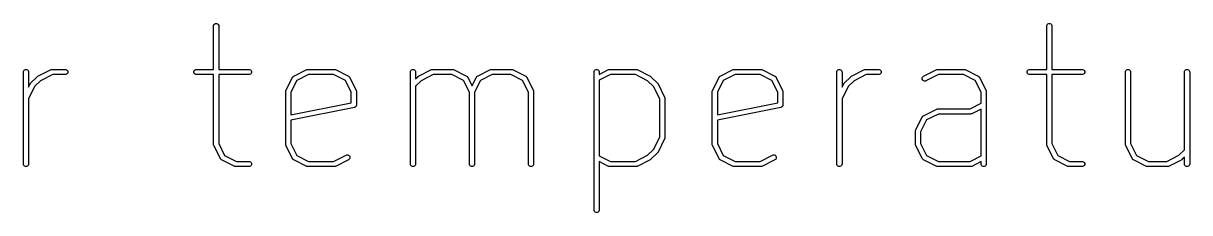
# Model space of a CAD drawing. Header units: inches. Extents: x 0.4 to 11.3, y -7.9 to -0.4.
# Drawn here: x 8.565 to 9.898, y -4.091 to -3.875 of the extents above; entities that cross this region are included whole.
import ezdxf

# ---------------------------------------------------------------- set-up
doc = ezdxf.new("R2010")
doc.units = ezdxf.units.IN
doc.header["$MEASUREMENT"] = 0
doc.layers.add('User.Drawings', color=9, linetype='CONTINUOUS', true_color=0xc2c2c2)

msp = doc.modelspace()

# ---------------------------------------------------------------- linework, layer by layer
at = {"layer": 'User.Drawings', "linetype": 'CONTINUOUS'}
for p, q in [((8.7823, -3.8781), (8.7824, -3.8775)), ((8.7823, -3.9276), (8.7823, -3.8781)), ((8.7824, -3.8775), (8.7828, -3.8764)), ((8.7828, -3.8764), (8.7836, -3.8756)), ((8.7836, -3.8756), (8.7847, -3.8752)), ((8.7847, -3.8752), (8.7859, -3.8752)), ((8.7859, -3.8752), (8.7869, -3.8756)), ((8.7869, -3.8756), (8.7877, -3.8764)), ((8.7877, -3.8764), (8.7882, -3.8775)), ((8.7882, -3.8775), (8.7882, -3.8781)), ((8.7882, -3.8781), (8.7882, -3.9276)), ((9.7347, -3.8781), (9.7348, -3.8775)), ((9.7347, -3.9276), (9.7347, -3.8781)), ((9.7348, -3.8775), (9.7352, -3.8764)), ((9.7352, -3.8764), (9.736, -3.8756)), ((9.736, -3.8756), (9.7371, -3.8752)), ((9.7371, -3.8752), (9.7382, -3.8752)), ((9.7382, -3.8752), (9.7393, -3.8756)), ((9.7393, -3.8756), (9.7401, -3.8764)), ((9.7401, -3.8764), (9.7406, -3.8775)), ((9.7406, -3.8775), (9.7406, -3.8781)), ((9.7406, -3.8781), (9.7406, -3.9276)), ((8.5649, -3.93), (8.5654, -3.9289)), ((8.5649, -3.9306), (8.5649, -3.93)), ((8.5649, -4.0355), (8.5649, -3.9306)), ((8.5654, -3.9289), (8.5662, -3.9281)), ((8.5662, -3.9281), (8.5672, -3.9277)), ((8.5672, -3.9277), (8.5684, -3.9277)), ((8.5684, -3.9277), (8.5695, -3.9281)), ((8.5695, -3.9281), (8.5703, -3.9289)), ((8.5703, -3.9289), (8.5707, -3.93)), ((8.5707, -3.93), (8.5708, -3.9306)), ((8.5708, -3.9306), (8.5708, -3.948)), ((8.5815, -3.9354), (8.5965, -3.9279)), ((8.5965, -3.9279), (8.597, -3.9277)), ((8.597, -3.9277), (8.5971, -3.9277)), ((8.5971, -3.9277), (8.5972, -3.9277)), ((8.5972, -3.9277), (8.5978, -3.9276)), ((8.5978, -3.9276), (8.6128, -3.9276)), ((8.6128, -3.9276), (8.6134, -3.9277)), ((8.6134, -3.9277), (8.6144, -3.9281)), ((8.6144, -3.933), (8.6134, -3.9334)), ((8.6144, -3.9281), (8.6153, -3.9289)), ((8.6153, -3.9322), (8.6144, -3.933)), ((8.6153, -3.9289), (8.6157, -3.93)), ((8.6157, -3.9311), (8.6153, -3.9322)), ((8.6157, -3.93), (8.6157, -3.9311)), ((8.7599, -3.93), (8.7603, -3.9289)), ((8.7599, -3.9311), (8.7599, -3.93)), ((8.7603, -3.9322), (8.7599, -3.9311)), ((8.7603, -3.9289), (8.7611, -3.9281)), ((8.7611, -3.933), (8.7603, -3.9322)), ((8.7611, -3.9281), (8.7622, -3.9277)), ((8.7622, -3.9334), (8.7611, -3.933)), ((8.7622, -3.9277), (8.7628, -3.9276)), ((8.7628, -3.9276), (8.7823, -3.9276)), ((8.7882, -3.9276), (8.8228, -3.9276)), ((8.8228, -3.9276), (8.8234, -3.9277)), ((8.8234, -3.9277), (8.8244, -3.9281)), ((8.8244, -3.933), (8.8234, -3.9334)), ((8.8244, -3.9281), (8.8252, -3.9289)), ((8.8252, -3.9322), (8.8244, -3.933)), ((8.8252, -3.9289), (8.8257, -3.93)), ((8.8257, -3.9311), (8.8252, -3.9322)), ((8.8257, -3.93), (8.8257, -3.9311)), ((8.874, -3.9354), (8.889, -3.9279)), ((8.889, -3.9279), (8.8895, -3.9277)), ((8.8895, -3.9277), (8.8896, -3.9277)), ((8.8896, -3.9277), (8.8897, -3.9277)), ((8.8897, -3.9277), (8.8903, -3.9276)), ((8.8903, -3.9276), (8.9203, -3.9276)), ((8.9203, -3.9276), (8.9208, -3.9277)), ((8.9208, -3.9277), (8.9209, -3.9277)), ((8.9209, -3.9277), (8.9211, -3.9277)), ((8.9211, -3.9277), (8.9216, -3.9279)), ((8.9216, -3.9279), (8.9366, -3.9354)), ((9.0073, -3.9306), (9.0074, -3.93)), ((9.0073, -4.0355), (9.0073, -3.9306)), ((9.0074, -3.93), (9.0078, -3.9289)), ((9.0078, -3.9289), (9.0086, -3.9281)), ((9.0086, -3.9281), (9.0097, -3.9277)), ((9.0097, -3.9277), (9.0108, -3.9277)), ((9.0108, -3.9277), (9.0119, -3.9281)), ((9.0119, -3.9281), (9.0127, -3.9289)), ((9.0127, -3.9289), (9.0132, -3.93)), ((9.0132, -3.93), (9.0132, -3.9306)), ((9.0132, -3.9306), (9.0132, -3.9384)), ((9.0164, -3.9354), (9.0314, -3.9279)), ((9.0314, -3.9279), (9.032, -3.9277)), ((9.032, -3.9277), (9.0321, -3.9277)), ((9.0321, -3.9277), (9.0322, -3.9277)), ((9.0322, -3.9277), (9.0328, -3.9276)), ((9.0328, -3.9276), (9.0553, -3.9276)), ((9.0553, -3.9276), (9.0558, -3.9277)), ((9.0558, -3.9277), (9.0559, -3.9277)), ((9.0559, -3.9277), (9.056, -3.9277)), ((9.056, -3.9277), (9.0566, -3.9279)), ((9.0566, -3.9279), (9.0716, -3.9354)), ((9.0839, -3.9354), (9.0989, -3.9279)), ((9.0989, -3.9279), (9.0995, -3.9277)), ((9.0995, -3.9277), (9.0996, -3.9277)), ((9.0996, -3.9277), (9.0997, -3.9277)), ((9.0997, -3.9277), (9.1002, -3.9276)), ((9.1002, -3.9276), (9.1227, -3.9276)), ((9.1227, -3.9276), (9.1233, -3.9277)), ((9.1233, -3.9277), (9.1234, -3.9277)), ((9.1234, -3.9277), (9.1235, -3.9277)), ((9.1235, -3.9277), (9.1241, -3.9279)), ((9.1241, -3.9279), (9.1391, -3.9354)), ((9.2173, -3.93), (9.2178, -3.9289)), ((9.2173, -3.9306), (9.2173, -3.93)), ((9.2173, -4.088), (9.2173, -3.9306)), ((9.2178, -3.9289), (9.2186, -3.9281)), ((9.2186, -3.9281), (9.2197, -3.9277)), ((9.2197, -3.9277), (9.2208, -3.9277)), ((9.2208, -3.9277), (9.2219, -3.9281)), ((9.2219, -3.9281), (9.2227, -3.9289)), ((9.2227, -3.9289), (9.2231, -3.93)), ((9.2231, -3.93), (9.2232, -3.9306)), ((9.2232, -3.9333), (9.2339, -3.9279)), ((9.2232, -3.9306), (9.2232, -3.9333)), ((9.2339, -3.9279), (9.2345, -3.9277)), ((9.2345, -3.9277), (9.2346, -3.9277)), ((9.2346, -3.9277), (9.2347, -3.9277)), ((9.2347, -3.9277), (9.2352, -3.9276)), ((9.2352, -3.9276), (9.2652, -3.9276)), ((9.2652, -3.9276), (9.2658, -3.9277)), ((9.2658, -3.9277), (9.2659, -3.9277)), ((9.2659, -3.9277), (9.266, -3.9277)), ((9.266, -3.9277), (9.2665, -3.9279)), ((9.2665, -3.9279), (9.2815, -3.9354)), ((9.3614, -3.9354), (9.3764, -3.9279)), ((9.3764, -3.9279), (9.3769, -3.9277)), ((9.3769, -3.9277), (9.377, -3.9277)), ((9.377, -3.9277), (9.3771, -3.9277)), ((9.3771, -3.9277), (9.3777, -3.9276)), ((9.3777, -3.9276), (9.4077, -3.9276)), ((9.4077, -3.9276), (9.4083, -3.9277)), ((9.4083, -3.9277), (9.4084, -3.9277)), ((9.4084, -3.9277), (9.4085, -3.9277)), ((9.4085, -3.9277), (9.409, -3.9279)), ((9.409, -3.9279), (9.424, -3.9354)), ((9.4947, -3.9306), (9.4948, -3.93)), ((9.4947, -4.0355), (9.4947, -3.9306)), ((9.4948, -3.93), (9.4952, -3.9289)), ((9.4952, -3.9289), (9.4961, -3.9281)), ((9.4961, -3.9281), (9.4971, -3.9277)), ((9.4971, -3.9277), (9.4983, -3.9277)), ((9.4983, -3.9277), (9.4993, -3.9281)), ((9.4993, -3.9281), (9.5002, -3.9289)), ((9.5002, -3.9289), (9.5006, -3.93)), ((9.5006, -3.93), (9.5007, -3.9306)), ((9.5007, -3.9306), (9.5007, -3.948)), ((9.5114, -3.9354), (9.5264, -3.9279)), ((9.5264, -3.9279), (9.5269, -3.9277)), ((9.5269, -3.9277), (9.527, -3.9277)), ((9.527, -3.9277), (9.5271, -3.9277)), ((9.5271, -3.9277), (9.5277, -3.9276)), ((9.5277, -3.9276), (9.5427, -3.9276)), ((9.5427, -3.9276), (9.5433, -3.9277)), ((9.5433, -3.9277), (9.5443, -3.9281)), ((9.5443, -3.933), (9.5433, -3.9334)), ((9.5443, -3.9281), (9.5451, -3.9289)), ((9.5451, -3.9322), (9.5443, -3.933)), ((9.5451, -3.9289), (9.5456, -3.93)), ((9.5456, -3.9311), (9.5451, -3.9322)), ((9.5456, -3.93), (9.5456, -3.9311)), ((9.5939, -3.9354), (9.6089, -3.9279)), ((9.6089, -3.9279), (9.6094, -3.9277)), ((9.6094, -3.9277), (9.6095, -3.9277)), ((9.6095, -3.9277), (9.6096, -3.9277)), ((9.6096, -3.9277), (9.6102, -3.9276)), ((9.6102, -3.9276), (9.6402, -3.9276)), ((9.6402, -3.9276), (9.6408, -3.9277)), ((9.6408, -3.9277), (9.6409, -3.9277)), ((9.6409, -3.9277), (9.641, -3.9277)), ((9.641, -3.9277), (9.6415, -3.9279)), ((9.6415, -3.9279), (9.6565, -3.9354)), ((9.7123, -3.93), (9.7127, -3.9289)), ((9.7123, -3.9311), (9.7123, -3.93)), ((9.7127, -3.9322), (9.7123, -3.9311)), ((9.7127, -3.9289), (9.7135, -3.9281)), ((9.7135, -3.933), (9.7127, -3.9322)), ((9.7135, -3.9281), (9.7146, -3.9277)), ((9.7146, -3.9334), (9.7135, -3.933)), ((9.7146, -3.9277), (9.7152, -3.9276)), ((9.7152, -3.9276), (9.7347, -3.9276)), ((9.7406, -3.9276), (9.7752, -3.9276)), ((9.7752, -3.9276), (9.7757, -3.9277)), ((9.7757, -3.9277), (9.7768, -3.9281)), ((9.7768, -3.933), (9.7757, -3.9334)), ((9.7768, -3.9281), (9.7776, -3.9289)), ((9.7776, -3.9322), (9.7768, -3.933)), ((9.7776, -3.9289), (9.7781, -3.93)), ((9.7781, -3.9311), (9.7776, -3.9322)), ((9.7781, -3.93), (9.7781, -3.9311)), ((9.8247, -3.9306), (9.8248, -3.93)), ((9.8247, -4.013), (9.8247, -3.9306)), ((9.8248, -3.93), (9.8252, -3.9289)), ((9.8252, -3.9289), (9.826, -3.9281)), ((9.826, -3.9281), (9.8271, -3.9277)), ((9.8271, -3.9277), (9.8282, -3.9277)), ((9.8282, -3.9277), (9.8293, -3.9281)), ((9.8293, -3.9281), (9.8301, -3.9289)), ((9.8301, -3.9289), (9.8306, -3.93)), ((9.8306, -3.93), (9.8306, -3.9306)), ((9.8306, -3.9306), (9.8306, -4.0123)), ((9.8922, -3.9306), (9.8923, -3.93)), ((9.8922, -4.0193), (9.8922, -3.9306)), ((9.8923, -3.93), (9.8927, -3.9289)), ((9.8927, -3.9289), (9.8935, -3.9281)), ((9.8935, -3.9281), (9.8946, -3.9277)), ((9.8946, -3.9277), (9.8957, -3.9277)), ((9.8957, -3.9277), (9.8968, -3.9281)), ((9.8968, -3.9281), (9.8976, -3.9289)), ((9.8976, -3.9289), (9.898, -3.93)), ((9.898, -3.93), (9.8981, -3.9306)), ((9.8981, -3.9306), (9.8981, -4.0355)), ((8.5708, -3.948), (8.5727, -3.9442)), ((8.5727, -3.9442), (8.5728, -3.944)), ((8.5728, -3.944), (8.5729, -3.9439)), ((8.5729, -3.9438), (8.573, -3.9437)), ((8.5729, -3.9439), (8.5729, -3.9438)), ((8.573, -3.9437), (8.5732, -3.9435)), ((8.573, -3.9437), (8.573, -3.9437)), ((8.5732, -3.9435), (8.5807, -3.936)), ((8.5846, -3.9405), (8.5777, -3.9473)), ((8.5807, -3.936), (8.581, -3.9358)), ((8.581, -3.9358), (8.581, -3.9357)), ((8.581, -3.9357), (8.5811, -3.9357)), ((8.5811, -3.9357), (8.5812, -3.9356)), ((8.5812, -3.9356), (8.5815, -3.9354)), ((8.5812, -3.9356), (8.5812, -3.9356)), ((8.5985, -3.9335), (8.5846, -3.9405)), ((8.6128, -3.9335), (8.5985, -3.9335)), ((8.6134, -3.9334), (8.6128, -3.9335)), ((8.7628, -3.9335), (8.7622, -3.9334)), ((8.7823, -3.9335), (8.7628, -3.9335)), ((8.7823, -4.013), (8.7823, -3.9335)), ((8.8228, -3.9335), (8.7882, -3.9335)), ((8.7882, -3.9335), (8.7882, -4.0123)), ((8.8234, -3.9334), (8.8228, -3.9335)), ((8.8651, -3.9517), (8.8726, -3.9367)), ((8.8775, -3.9403), (8.8707, -3.9537)), ((8.8726, -3.9367), (8.8727, -3.9366)), ((8.8727, -3.9366), (8.8728, -3.9365)), ((8.8727, -3.9366), (8.8727, -3.9366)), ((8.8728, -3.9365), (8.8729, -3.9362)), ((8.8729, -3.9362), (8.8732, -3.936)), ((8.8732, -3.936), (8.8735, -3.9357)), ((8.8735, -3.9357), (8.8738, -3.9355)), ((8.8738, -3.9355), (8.8738, -3.9355)), ((8.8738, -3.9355), (8.8739, -3.9355)), ((8.8739, -3.9355), (8.874, -3.9354)), ((8.891, -3.9335), (8.8775, -3.9403)), ((8.9196, -3.9335), (8.891, -3.9335)), ((8.9331, -3.9403), (8.9196, -3.9335)), ((8.9398, -3.9537), (8.9331, -3.9403)), ((8.9366, -3.9354), (8.9367, -3.9355)), ((8.9367, -3.9355), (8.9367, -3.9355)), ((8.9367, -3.9355), (8.9368, -3.9355)), ((8.9368, -3.9355), (8.9371, -3.9357)), ((8.9371, -3.9357), (8.9373, -3.936)), ((8.9373, -3.936), (8.9376, -3.9362)), ((8.9376, -3.9362), (8.9378, -3.9365)), ((8.9378, -3.9365), (8.9378, -3.9366)), ((8.9378, -3.9366), (8.9378, -3.9366)), ((8.9378, -3.9366), (8.9379, -3.9367)), ((8.9379, -3.9367), (8.9454, -3.9517)), ((9.0132, -3.9384), (9.0157, -3.936)), ((9.0195, -3.9405), (9.0132, -3.9468)), ((9.0157, -3.936), (9.0159, -3.9358)), ((9.0159, -3.9358), (9.0159, -3.9357)), ((9.0159, -3.9357), (9.016, -3.9357)), ((9.016, -3.9357), (9.0161, -3.9356)), ((9.0161, -3.9356), (9.0162, -3.9356)), ((9.0162, -3.9356), (9.0164, -3.9354)), ((9.0335, -3.9335), (9.0195, -3.9405)), ((9.0546, -3.9335), (9.0335, -3.9335)), ((9.0681, -3.9403), (9.0546, -3.9335)), ((9.0748, -3.9537), (9.0681, -3.9403)), ((9.0716, -3.9354), (9.0717, -3.9355)), ((9.0717, -3.9355), (9.0717, -3.9355)), ((9.0717, -3.9355), (9.0718, -3.9355)), ((9.0718, -3.9355), (9.0721, -3.9357)), ((9.0721, -3.9357), (9.0723, -3.936)), ((9.0723, -3.936), (9.0726, -3.9362)), ((9.0726, -3.9362), (9.0728, -3.9365)), ((9.0728, -3.9365), (9.0728, -3.9366)), ((9.0728, -3.9366), (9.0728, -3.9366)), ((9.0728, -3.9366), (9.0729, -3.9367)), ((9.0729, -3.9367), (9.0778, -3.9464)), ((9.0778, -3.9464), (9.0826, -3.9367)), ((9.0875, -3.9403), (9.0807, -3.9537)), ((9.0826, -3.9367), (9.0827, -3.9366)), ((9.0827, -3.9365), (9.0829, -3.9362)), ((9.0827, -3.9366), (9.0827, -3.9365)), ((9.0827, -3.9366), (9.0827, -3.9366)), ((9.0829, -3.9362), (9.0832, -3.936)), ((9.0832, -3.936), (9.0834, -3.9357)), ((9.0834, -3.9357), (9.0837, -3.9355)), ((9.0837, -3.9355), (9.0838, -3.9355)), ((9.0838, -3.9355), (9.0839, -3.9354)), ((9.0838, -3.9355), (9.0838, -3.9355)), ((9.1009, -3.9335), (9.0875, -3.9403)), ((9.122, -3.9335), (9.1009, -3.9335)), ((9.1355, -3.9403), (9.122, -3.9335)), ((9.1423, -3.9537), (9.1355, -3.9403)), ((9.1391, -3.9354), (9.1392, -3.9355)), ((9.1392, -3.9355), (9.1392, -3.9355)), ((9.1392, -3.9355), (9.1393, -3.9355)), ((9.1393, -3.9355), (9.1396, -3.9357)), ((9.1396, -3.9357), (9.1398, -3.936)), ((9.1398, -3.936), (9.1401, -3.9362)), ((9.1401, -3.9362), (9.1403, -3.9365)), ((9.1403, -3.9365), (9.1403, -3.9366)), ((9.1403, -3.9366), (9.1403, -3.9366)), ((9.1403, -3.9366), (9.1404, -3.9367)), ((9.1404, -3.9367), (9.1479, -3.9517)), ((9.2359, -3.9335), (9.2232, -3.9399)), ((9.2232, -3.9399), (9.2232, -4.0262)), ((9.2645, -3.9335), (9.2359, -3.9335)), ((9.2785, -3.9405), (9.2645, -3.9335)), ((9.2853, -3.9473), (9.2785, -3.9405)), ((9.2815, -3.9354), (9.2818, -3.9356)), ((9.2818, -3.9356), (9.2819, -3.9356)), ((9.2819, -3.9356), (9.2819, -3.9357)), ((9.2819, -3.9357), (9.282, -3.9357)), ((9.282, -3.9357), (9.2821, -3.9358)), ((9.2821, -3.9358), (9.2823, -3.936)), ((9.2823, -3.936), (9.2898, -3.9435)), ((9.2898, -3.9435), (9.29, -3.9437)), ((9.29, -3.9437), (9.2901, -3.9437)), ((9.2901, -3.9437), (9.2901, -3.9438)), ((9.2901, -3.9438), (9.2902, -3.9439)), ((9.2902, -3.9439), (9.2902, -3.944)), ((9.2902, -3.944), (9.2904, -3.9442)), ((9.2904, -3.9442), (9.2979, -3.9592)), ((9.3526, -3.9517), (9.3601, -3.9367)), ((9.3649, -3.9403), (9.3582, -3.9537)), ((9.3601, -3.9367), (9.3601, -3.9366)), ((9.3601, -3.9366), (9.3602, -3.9366)), ((9.3602, -3.9365), (9.3604, -3.9362)), ((9.3602, -3.9366), (9.3602, -3.9365)), ((9.3604, -3.9362), (9.3607, -3.936)), ((9.3607, -3.936), (9.3609, -3.9357)), ((9.3609, -3.9357), (9.3612, -3.9355)), ((9.3612, -3.9355), (9.3613, -3.9355)), ((9.3613, -3.9355), (9.3614, -3.9354)), ((9.3613, -3.9355), (9.3613, -3.9355)), ((9.3784, -3.9335), (9.3649, -3.9403)), ((9.407, -3.9335), (9.3784, -3.9335)), ((9.4205, -3.9403), (9.407, -3.9335)), ((9.4273, -3.9537), (9.4205, -3.9403)), ((9.424, -3.9354), (9.4241, -3.9355)), ((9.4241, -3.9355), (9.4242, -3.9355)), ((9.4242, -3.9355), (9.4242, -3.9355)), ((9.4242, -3.9355), (9.4245, -3.9357)), ((9.4245, -3.9357), (9.4248, -3.936)), ((9.4248, -3.936), (9.425, -3.9362)), ((9.425, -3.9362), (9.4252, -3.9365)), ((9.4252, -3.9365), (9.4253, -3.9366)), ((9.4253, -3.9366), (9.4253, -3.9366)), ((9.4253, -3.9366), (9.4253, -3.9367)), ((9.4253, -3.9367), (9.4328, -3.9517)), ((9.5007, -3.948), (9.5026, -3.9442)), ((9.5026, -3.9442), (9.5027, -3.944)), ((9.5027, -3.9439), (9.5028, -3.9438)), ((9.5027, -3.944), (9.5027, -3.9439)), ((9.5028, -3.9438), (9.5029, -3.9437)), ((9.5029, -3.9437), (9.5031, -3.9435)), ((9.5029, -3.9437), (9.5029, -3.9437)), ((9.5031, -3.9435), (9.5106, -3.936)), ((9.5144, -3.9405), (9.5076, -3.9473)), ((9.5106, -3.936), (9.5108, -3.9358)), ((9.5108, -3.9358), (9.5109, -3.9357)), ((9.5109, -3.9357), (9.511, -3.9357)), ((9.511, -3.9357), (9.5111, -3.9356)), ((9.5111, -3.9356), (9.5114, -3.9354)), ((9.5111, -3.9356), (9.5111, -3.9356)), ((9.5284, -3.9335), (9.5144, -3.9405)), ((9.5427, -3.9335), (9.5284, -3.9335)), ((9.5433, -3.9334), (9.5427, -3.9335)), ((9.5923, -3.9377), (9.5926, -3.9366)), ((9.5923, -3.9388), (9.5923, -3.9377)), ((9.5929, -3.9399), (9.5923, -3.9388)), ((9.5926, -3.9366), (9.5934, -3.9357)), ((9.5937, -3.9406), (9.5929, -3.9399)), ((9.5934, -3.9357), (9.5939, -3.9354)), ((9.5948, -3.941), (9.5937, -3.9406)), ((9.596, -3.9409), (9.5948, -3.941)), ((9.5965, -3.9407), (9.596, -3.9409)), ((9.6109, -3.9335), (9.5965, -3.9407)), ((9.6395, -3.9335), (9.6109, -3.9335)), ((9.653, -3.9403), (9.6395, -3.9335)), ((9.6597, -3.9537), (9.653, -3.9403)), ((9.6565, -3.9354), (9.6566, -3.9355)), ((9.6566, -3.9355), (9.6566, -3.9355)), ((9.6566, -3.9355), (9.6567, -3.9355)), ((9.6567, -3.9355), (9.657, -3.9357)), ((9.657, -3.9357), (9.6572, -3.936)), ((9.6572, -3.936), (9.6575, -3.9362)), ((9.6575, -3.9362), (9.6577, -3.9365)), ((9.6577, -3.9365), (9.6577, -3.9366)), ((9.6577, -3.9366), (9.6578, -3.9366)), ((9.6578, -3.9366), (9.6578, -3.9367)), ((9.6578, -3.9367), (9.6653, -3.9517)), ((9.7152, -3.9335), (9.7146, -3.9334)), ((9.7347, -3.9335), (9.7152, -3.9335)), ((9.7347, -4.013), (9.7347, -3.9335)), ((9.7752, -3.9335), (9.7406, -3.9335)), ((9.7406, -3.9335), (9.7406, -4.0123)), ((9.7757, -3.9334), (9.7752, -3.9335)), ((8.5777, -3.9473), (8.5708, -3.9612)), ((8.8648, -3.953), (8.8649, -3.9525)), ((8.8648, -4.013), (8.8648, -3.953)), ((8.8649, -3.9523), (8.8651, -3.9517)), ((8.8649, -3.9524), (8.8649, -3.9523)), ((8.8649, -3.9525), (8.8649, -3.9524)), ((8.8707, -3.9537), (8.8707, -3.9794)), ((8.9398, -3.9656), (8.9398, -3.9537)), ((8.9454, -3.9517), (8.9456, -3.9523)), ((8.9456, -3.9523), (8.9456, -3.9524)), ((8.9456, -3.9524), (8.9457, -3.9525)), ((8.9457, -3.9525), (8.9457, -3.953)), ((8.9457, -3.953), (8.9457, -3.968)), ((9.0132, -3.9468), (9.0132, -4.0355)), ((9.0748, -4.0355), (9.0748, -3.9537)), ((9.0807, -3.9537), (9.0807, -4.0355)), ((9.1423, -4.0355), (9.1423, -3.9537)), ((9.1479, -3.9517), (9.1481, -3.9523)), ((9.1481, -3.9523), (9.1481, -3.9524)), ((9.1481, -3.9524), (9.1481, -3.9525)), ((9.1481, -3.9525), (9.1482, -3.953)), ((9.1482, -3.953), (9.1482, -4.0355)), ((9.2923, -3.9612), (9.2853, -3.9473)), ((9.2979, -3.9592), (9.2981, -3.9598)), ((9.3523, -3.9525), (9.3524, -3.9524)), ((9.3523, -3.953), (9.3523, -3.9525)), ((9.3523, -4.013), (9.3523, -3.953)), ((9.3524, -3.9523), (9.3526, -3.9517)), ((9.3524, -3.9524), (9.3524, -3.9523)), ((9.3582, -3.9537), (9.3582, -3.9794)), ((9.4273, -3.9656), (9.4273, -3.9537)), ((9.4328, -3.9517), (9.4331, -3.9523)), ((9.4331, -3.9523), (9.4331, -3.9524)), ((9.4331, -3.9524), (9.4331, -3.9525)), ((9.4331, -3.9525), (9.4332, -3.953)), ((9.4332, -3.953), (9.4332, -3.968)), ((9.5076, -3.9473), (9.5007, -3.9612)), ((9.6597, -3.9662), (9.6597, -3.9537)), ((9.6653, -3.9517), (9.6655, -3.9523)), ((9.6655, -3.9523), (9.6655, -3.9524)), ((9.6655, -3.9524), (9.6656, -3.9525)), ((9.6656, -3.9525), (9.6656, -3.953)), ((9.6656, -3.953), (9.6656, -4.0355)), ((8.5708, -3.9612), (8.5708, -4.0355)), ((8.8707, -3.9794), (8.9398, -3.9656)), ((8.9433, -3.9709), (8.8707, -3.9855)), ((8.9439, -3.9708), (8.9433, -3.9709)), ((8.9433, -3.9709), (8.9433, -3.9709)), ((8.9433, -3.9709), (8.9433, -3.9709)), ((8.9433, -3.9709), (8.9433, -3.9709)), ((8.9441, -3.9706), (8.9439, -3.9708)), ((8.9444, -3.9705), (8.9441, -3.9706)), ((8.9446, -3.9703), (8.9444, -3.9705)), ((8.9449, -3.9701), (8.9446, -3.9703)), ((8.945, -3.9699), (8.9449, -3.9701)), ((8.9452, -3.9697), (8.945, -3.9699)), ((8.9453, -3.9694), (8.9452, -3.9697)), ((8.9455, -3.9692), (8.9453, -3.9694)), ((8.9456, -3.9689), (8.9455, -3.9692)), ((8.9457, -3.9686), (8.9456, -3.9689)), ((8.9457, -3.968), (8.9457, -3.9686)), ((9.2923, -4.0048), (9.2923, -3.9612)), ((9.2981, -3.9598), (9.2981, -3.9599)), ((9.2981, -3.9599), (9.2981, -3.96)), ((9.2981, -3.96), (9.2982, -3.9605)), ((9.2982, -3.9605), (9.2982, -4.0055)), ((9.3582, -3.9794), (9.4273, -3.9656)), ((9.4308, -3.9709), (9.3582, -3.9855)), ((9.4313, -3.9708), (9.4308, -3.9709)), ((9.4308, -3.9709), (9.4308, -3.9709)), ((9.4308, -3.9709), (9.4308, -3.9709)), ((9.4308, -3.9709), (9.4308, -3.9709)), ((9.4316, -3.9706), (9.4313, -3.9708)), ((9.4318, -3.9705), (9.4316, -3.9706)), ((9.4321, -3.9703), (9.4318, -3.9705)), ((9.4323, -3.9701), (9.4321, -3.9703)), ((9.4325, -3.9699), (9.4323, -3.9701)), ((9.4327, -3.9697), (9.4325, -3.9699)), ((9.4328, -3.9694), (9.4327, -3.9697)), ((9.4329, -3.9692), (9.4328, -3.9694)), ((9.433, -3.9689), (9.4329, -3.9692)), ((9.4331, -3.9686), (9.433, -3.9689)), ((9.4332, -3.968), (9.4331, -3.9686)), ((9.5007, -3.9612), (9.5007, -4.0355)), ((9.5939, -3.9804), (9.6089, -3.9729)), ((9.6089, -3.9729), (9.6094, -3.9727)), ((9.6094, -3.9727), (9.6095, -3.9727)), ((9.6095, -3.9727), (9.6096, -3.9726)), ((9.6096, -3.9726), (9.6102, -3.9726)), ((9.6102, -3.9726), (9.647, -3.9726)), ((9.647, -3.9726), (9.6597, -3.9662)), ((9.6597, -3.9728), (9.649, -3.9782)), ((9.6597, -4.0262), (9.6597, -3.9728)), ((8.8707, -3.9855), (8.8707, -4.0123)), ((9.3582, -3.9855), (9.3582, -4.0123)), ((9.585, -3.9967), (9.5925, -3.9817)), ((9.5974, -3.9852), (9.5906, -3.9987)), ((9.5925, -3.9817), (9.5926, -3.9816)), ((9.5926, -3.9816), (9.5927, -3.9815)), ((9.5926, -3.9816), (9.5926, -3.9816)), ((9.5927, -3.9815), (9.5929, -3.9812)), ((9.5929, -3.9812), (9.5931, -3.981)), ((9.5931, -3.981), (9.5934, -3.9807)), ((9.5934, -3.9807), (9.5937, -3.9805)), ((9.5937, -3.9805), (9.5937, -3.9805)), ((9.5937, -3.9805), (9.5938, -3.9805)), ((9.5938, -3.9805), (9.5939, -3.9804)), ((9.6109, -3.9785), (9.5974, -3.9852)), ((9.6477, -3.9785), (9.6109, -3.9785)), ((9.6483, -3.9784), (9.6477, -3.9785)), ((9.6484, -3.9784), (9.6483, -3.9784)), ((9.6485, -3.9784), (9.6484, -3.9784)), ((9.649, -3.9782), (9.6485, -3.9784)), ((9.5847, -3.998), (9.5848, -3.9975)), ((9.5847, -4.013), (9.5847, -3.998)), ((9.5848, -3.9973), (9.585, -3.9967)), ((9.5848, -3.9974), (9.5848, -3.9973)), ((9.5848, -3.9975), (9.5848, -3.9974)), ((9.5906, -3.9987), (9.5906, -4.0123)), ((8.7824, -4.0136), (8.7823, -4.013)), ((8.7882, -4.0123), (8.795, -4.0258)), ((8.8649, -4.0136), (8.8648, -4.013)), ((8.8707, -4.0123), (8.8775, -4.0258)), ((9.2853, -4.0188), (9.2923, -4.0048)), ((9.2979, -4.0069), (9.2904, -4.0219)), ((9.2981, -4.0063), (9.2979, -4.0069)), ((9.2982, -4.0055), (9.2981, -4.0061)), ((9.2981, -4.0061), (9.2981, -4.0062)), ((9.2981, -4.0062), (9.2981, -4.0063)), ((9.3523, -4.0136), (9.3523, -4.013)), ((9.3582, -4.0123), (9.3649, -4.0258)), ((9.5848, -4.0136), (9.5847, -4.013)), ((9.5906, -4.0123), (9.5974, -4.0258)), ((9.7348, -4.0136), (9.7347, -4.013)), ((9.7406, -4.0123), (9.7474, -4.0258)), ((9.8248, -4.0136), (9.8247, -4.013)), ((9.8306, -4.0123), (9.8374, -4.0258)), ((8.7824, -4.0137), (8.7824, -4.0136)), ((8.7824, -4.0138), (8.7824, -4.0137)), ((8.7826, -4.0144), (8.7824, -4.0138)), ((8.7901, -4.0294), (8.7826, -4.0144)), ((8.795, -4.0258), (8.8085, -4.0326)), ((8.8649, -4.0137), (8.8649, -4.0136)), ((8.8649, -4.0138), (8.8649, -4.0137)), ((8.8651, -4.0144), (8.8649, -4.0138)), ((8.8726, -4.0294), (8.8651, -4.0144)), ((8.8775, -4.0258), (8.891, -4.0326)), ((8.9196, -4.0326), (8.9339, -4.0254)), ((8.9339, -4.0254), (8.9345, -4.0252)), ((8.9345, -4.0252), (8.9356, -4.0251)), ((8.9356, -4.0251), (8.9367, -4.0255)), ((8.9367, -4.0255), (8.9376, -4.0262)), ((8.9376, -4.0262), (8.9381, -4.0273)), ((9.2232, -4.0262), (9.2359, -4.0326)), ((9.2645, -4.0326), (9.2785, -4.0256)), ((9.2785, -4.0256), (9.2853, -4.0188)), ((9.2898, -4.0226), (9.2823, -4.0301)), ((9.29, -4.0224), (9.2898, -4.0226)), ((9.2901, -4.0224), (9.29, -4.0224)), ((9.2902, -4.0222), (9.2901, -4.0223)), ((9.2901, -4.0223), (9.2901, -4.0224)), ((9.2904, -4.0219), (9.2902, -4.0221)), ((9.2902, -4.0221), (9.2902, -4.0222)), ((9.3524, -4.0137), (9.3523, -4.0136)), ((9.3524, -4.0138), (9.3524, -4.0137)), ((9.3526, -4.0144), (9.3524, -4.0138)), ((9.3601, -4.0294), (9.3526, -4.0144)), ((9.3649, -4.0258), (9.3784, -4.0326)), ((9.407, -4.0326), (9.4214, -4.0254)), ((9.4214, -4.0254), (9.4219, -4.0252)), ((9.4219, -4.0252), (9.4231, -4.0251)), ((9.4231, -4.0251), (9.4242, -4.0255)), ((9.4242, -4.0255), (9.425, -4.0262)), ((9.425, -4.0262), (9.4256, -4.0273)), ((9.5848, -4.0137), (9.5848, -4.0136)), ((9.5848, -4.0138), (9.5848, -4.0137)), ((9.585, -4.0144), (9.5848, -4.0138)), ((9.5925, -4.0294), (9.585, -4.0144)), ((9.5974, -4.0258), (9.6109, -4.0326)), ((9.647, -4.0326), (9.6597, -4.0262)), ((9.7348, -4.0137), (9.7348, -4.0136)), ((9.7348, -4.0138), (9.7348, -4.0137)), ((9.735, -4.0144), (9.7348, -4.0138)), ((9.7425, -4.0294), (9.735, -4.0144)), ((9.7474, -4.0258), (9.7609, -4.0326)), ((9.8248, -4.0137), (9.8248, -4.0136)), ((9.8248, -4.0138), (9.8248, -4.0137)), ((9.825, -4.0144), (9.8248, -4.0138)), ((9.8325, -4.0294), (9.825, -4.0144)), ((9.8374, -4.0258), (9.8509, -4.0326)), ((9.872, -4.0326), (9.8859, -4.0256)), ((9.8859, -4.0256), (9.8922, -4.0193)), ((8.5649, -4.0361), (8.5649, -4.0355)), ((8.5654, -4.0372), (8.5649, -4.0361)), ((8.5662, -4.038), (8.5654, -4.0372)), ((8.5672, -4.0384), (8.5662, -4.038)), ((8.5684, -4.0384), (8.5672, -4.0384)), ((8.5695, -4.038), (8.5684, -4.0384)), ((8.5703, -4.0372), (8.5695, -4.038)), ((8.5707, -4.0361), (8.5703, -4.0372)), ((8.5708, -4.0355), (8.5707, -4.0361)), ((8.7902, -4.0295), (8.7901, -4.0294)), ((8.7903, -4.0296), (8.7902, -4.0295)), ((8.7902, -4.0295), (8.7902, -4.0295)), ((8.7905, -4.0298), (8.7903, -4.0296)), ((8.7907, -4.0301), (8.7905, -4.0298)), ((8.791, -4.0304), (8.7907, -4.0301)), ((8.7913, -4.0306), (8.791, -4.0304)), ((8.7914, -4.0306), (8.7913, -4.0306)), ((8.7913, -4.0306), (8.7913, -4.0306)), ((8.7915, -4.0307), (8.7914, -4.0306)), ((8.8065, -4.0382), (8.7915, -4.0307)), ((8.807, -4.0384), (8.8065, -4.0382)), ((8.8071, -4.0384), (8.807, -4.0384)), ((8.8072, -4.0384), (8.8071, -4.0384)), ((8.8078, -4.0385), (8.8072, -4.0384)), ((8.8228, -4.0385), (8.8078, -4.0385)), ((8.8085, -4.0326), (8.8228, -4.0326)), ((8.8228, -4.0326), (8.8234, -4.0326)), ((8.8234, -4.0384), (8.8228, -4.0385)), ((8.8234, -4.0326), (8.8244, -4.0331)), ((8.8244, -4.038), (8.8234, -4.0384)), ((8.8244, -4.0331), (8.8252, -4.0339)), ((8.8252, -4.0372), (8.8244, -4.038)), ((8.8252, -4.0339), (8.8257, -4.035)), ((8.8257, -4.0361), (8.8252, -4.0372)), ((8.8257, -4.035), (8.8257, -4.0361)), ((8.8727, -4.0295), (8.8726, -4.0294)), ((8.8728, -4.0296), (8.8727, -4.0295)), ((8.8727, -4.0295), (8.8727, -4.0295)), ((8.8729, -4.0298), (8.8728, -4.0296)), ((8.8732, -4.0301), (8.8729, -4.0298)), ((8.8735, -4.0304), (8.8732, -4.0301)), ((8.8738, -4.0306), (8.8735, -4.0304)), ((8.8739, -4.0306), (8.8738, -4.0306)), ((8.8738, -4.0306), (8.8738, -4.0306)), ((8.874, -4.0307), (8.8739, -4.0306)), ((8.889, -4.0382), (8.874, -4.0307)), ((8.8895, -4.0384), (8.889, -4.0382)), ((8.8896, -4.0384), (8.8895, -4.0384)), ((8.8897, -4.0384), (8.8896, -4.0384)), ((8.8903, -4.0385), (8.8897, -4.0384)), ((8.9203, -4.0385), (8.8903, -4.0385)), ((8.891, -4.0326), (8.9196, -4.0326)), ((8.9208, -4.0384), (8.9203, -4.0385)), ((8.9209, -4.0384), (8.9208, -4.0384)), ((8.9211, -4.0384), (8.9209, -4.0384)), ((8.9216, -4.0382), (8.9211, -4.0384)), ((8.9366, -4.0307), (8.9216, -4.0382)), ((8.9371, -4.0304), (8.9366, -4.0307)), ((8.9378, -4.0295), (8.9371, -4.0304)), ((8.9382, -4.0284), (8.9378, -4.0295)), ((8.9381, -4.0273), (8.9382, -4.0284)), ((9.0074, -4.0361), (9.0073, -4.0355)), ((9.0078, -4.0372), (9.0074, -4.0361)), ((9.0086, -4.038), (9.0078, -4.0372)), ((9.0097, -4.0384), (9.0086, -4.038)), ((9.0108, -4.0384), (9.0097, -4.0384)), ((9.0119, -4.038), (9.0108, -4.0384)), ((9.0127, -4.0372), (9.0119, -4.038)), ((9.0132, -4.0361), (9.0127, -4.0372)), ((9.0132, -4.0355), (9.0132, -4.0361)), ((9.0749, -4.0361), (9.0748, -4.0355)), ((9.0753, -4.0372), (9.0749, -4.0361)), ((9.0761, -4.038), (9.0753, -4.0372)), ((9.0772, -4.0384), (9.0761, -4.038)), ((9.0783, -4.0384), (9.0772, -4.0384)), ((9.0794, -4.038), (9.0783, -4.0384)), ((9.0802, -4.0372), (9.0794, -4.038)), ((9.0806, -4.0361), (9.0802, -4.0372)), ((9.0807, -4.0355), (9.0806, -4.0361)), ((9.1423, -4.0361), (9.1423, -4.0355)), ((9.1428, -4.0372), (9.1423, -4.0361)), ((9.1436, -4.038), (9.1428, -4.0372)), ((9.1447, -4.0384), (9.1436, -4.038)), ((9.1458, -4.0384), (9.1447, -4.0384)), ((9.1469, -4.038), (9.1458, -4.0384)), ((9.1477, -4.0372), (9.1469, -4.038)), ((9.1481, -4.0361), (9.1477, -4.0372)), ((9.1482, -4.0355), (9.1481, -4.0361)), ((9.2339, -4.0382), (9.2232, -4.0328)), ((9.2232, -4.0328), (9.2232, -4.088)), ((9.2345, -4.0384), (9.2339, -4.0382)), ((9.2346, -4.0384), (9.2345, -4.0384)), ((9.2347, -4.0384), (9.2346, -4.0384)), ((9.2352, -4.0385), (9.2347, -4.0384)), ((9.2652, -4.0385), (9.2352, -4.0385)), ((9.2359, -4.0326), (9.2645, -4.0326)), ((9.2658, -4.0384), (9.2652, -4.0385)), ((9.2659, -4.0384), (9.2658, -4.0384)), ((9.266, -4.0384), (9.2659, -4.0384)), ((9.2665, -4.0382), (9.266, -4.0384)), ((9.2815, -4.0307), (9.2665, -4.0382)), ((9.2818, -4.0305), (9.2815, -4.0307)), ((9.2819, -4.0305), (9.2818, -4.0305)), ((9.282, -4.0304), (9.2819, -4.0304)), ((9.2819, -4.0304), (9.2819, -4.0305)), ((9.2821, -4.0303), (9.282, -4.0304)), ((9.2823, -4.0301), (9.2821, -4.0303)), ((9.3601, -4.0295), (9.3601, -4.0294)), ((9.3602, -4.0295), (9.3601, -4.0295)), ((9.3602, -4.0296), (9.3602, -4.0295)), ((9.3604, -4.0298), (9.3602, -4.0296)), ((9.3607, -4.0301), (9.3604, -4.0298)), ((9.3609, -4.0304), (9.3607, -4.0301)), ((9.3612, -4.0306), (9.3609, -4.0304)), ((9.3613, -4.0306), (9.3612, -4.0306)), ((9.3614, -4.0307), (9.3613, -4.0306)), ((9.3613, -4.0306), (9.3613, -4.0306)), ((9.3764, -4.0382), (9.3614, -4.0307)), ((9.3769, -4.0384), (9.3764, -4.0382)), ((9.377, -4.0384), (9.3769, -4.0384)), ((9.3771, -4.0384), (9.377, -4.0384)), ((9.3777, -4.0385), (9.3771, -4.0384)), ((9.4077, -4.0385), (9.3777, -4.0385)), ((9.3784, -4.0326), (9.407, -4.0326)), ((9.4083, -4.0384), (9.4077, -4.0385)), ((9.4084, -4.0384), (9.4083, -4.0384)), ((9.4085, -4.0384), (9.4084, -4.0384)), ((9.409, -4.0382), (9.4085, -4.0384)), ((9.424, -4.0307), (9.409, -4.0382)), ((9.4245, -4.0304), (9.424, -4.0307)), ((9.4253, -4.0295), (9.4245, -4.0304)), ((9.4256, -4.0284), (9.4253, -4.0295)), ((9.4256, -4.0273), (9.4256, -4.0284)), ((9.4948, -4.0361), (9.4947, -4.0355)), ((9.4952, -4.0372), (9.4948, -4.0361)), ((9.4961, -4.038), (9.4952, -4.0372)), ((9.4971, -4.0384), (9.4961, -4.038)), ((9.4983, -4.0384), (9.4971, -4.0384)), ((9.4993, -4.038), (9.4983, -4.0384)), ((9.5002, -4.0372), (9.4993, -4.038)), ((9.5006, -4.0361), (9.5002, -4.0372)), ((9.5007, -4.0355), (9.5006, -4.0361)), ((9.5926, -4.0295), (9.5925, -4.0294)), ((9.5927, -4.0296), (9.5926, -4.0295)), ((9.5926, -4.0295), (9.5926, -4.0295)), ((9.5929, -4.0298), (9.5927, -4.0296)), ((9.5931, -4.0301), (9.5929, -4.0298)), ((9.5934, -4.0304), (9.5931, -4.0301)), ((9.5937, -4.0306), (9.5934, -4.0304)), ((9.5938, -4.0306), (9.5937, -4.0306)), ((9.5937, -4.0306), (9.5937, -4.0306)), ((9.5939, -4.0307), (9.5938, -4.0306)), ((9.6089, -4.0382), (9.5939, -4.0307)), ((9.6094, -4.0384), (9.6089, -4.0382)), ((9.6095, -4.0384), (9.6094, -4.0384)), ((9.6096, -4.0384), (9.6095, -4.0384)), ((9.6102, -4.0385), (9.6096, -4.0384)), ((9.6477, -4.0385), (9.6102, -4.0385)), ((9.6109, -4.0326), (9.647, -4.0326)), ((9.6483, -4.0384), (9.6477, -4.0385)), ((9.6484, -4.0384), (9.6483, -4.0384)), ((9.6485, -4.0384), (9.6484, -4.0384)), ((9.649, -4.0382), (9.6485, -4.0384)), ((9.6597, -4.0328), (9.649, -4.0382)), ((9.6597, -4.0355), (9.6597, -4.0328)), ((9.6598, -4.0361), (9.6597, -4.0355)), ((9.6602, -4.0372), (9.6598, -4.0361)), ((9.661, -4.038), (9.6602, -4.0372)), ((9.6621, -4.0384), (9.661, -4.038)), ((9.6633, -4.0384), (9.6621, -4.0384)), ((9.6643, -4.038), (9.6633, -4.0384)), ((9.6651, -4.0372), (9.6643, -4.038)), ((9.6656, -4.0361), (9.6651, -4.0372)), ((9.6656, -4.0355), (9.6656, -4.0361)), ((9.7426, -4.0295), (9.7425, -4.0294)), ((9.7427, -4.0296), (9.7426, -4.0295)), ((9.7426, -4.0295), (9.7426, -4.0295)), ((9.7428, -4.0298), (9.7427, -4.0296)), ((9.7431, -4.0301), (9.7428, -4.0298)), ((9.7434, -4.0304), (9.7431, -4.0301)), ((9.7436, -4.0306), (9.7434, -4.0304)), ((9.7437, -4.0306), (9.7436, -4.0306)), ((9.7438, -4.0306), (9.7437, -4.0306)), ((9.7438, -4.0307), (9.7438, -4.0306)), ((9.7588, -4.0382), (9.7438, -4.0307)), ((9.7594, -4.0384), (9.7588, -4.0382)), ((9.7595, -4.0384), (9.7594, -4.0384)), ((9.7596, -4.0384), (9.7595, -4.0384)), ((9.7602, -4.0385), (9.7596, -4.0384)), ((9.7752, -4.0385), (9.7602, -4.0385)), ((9.7609, -4.0326), (9.7752, -4.0326)), ((9.7752, -4.0326), (9.7757, -4.0326)), ((9.7757, -4.0384), (9.7752, -4.0385)), ((9.7757, -4.0326), (9.7768, -4.0331)), ((9.7768, -4.038), (9.7757, -4.0384)), ((9.7768, -4.0331), (9.7776, -4.0339)), ((9.7776, -4.0372), (9.7768, -4.038)), ((9.7776, -4.0339), (9.7781, -4.035)), ((9.7781, -4.0361), (9.7776, -4.0372)), ((9.7781, -4.035), (9.7781, -4.0361)), ((9.8326, -4.0295), (9.8325, -4.0294)), ((9.8326, -4.0296), (9.8326, -4.0295)), ((9.8326, -4.0295), (9.8326, -4.0295)), ((9.8328, -4.0298), (9.8326, -4.0296)), ((9.8331, -4.0301), (9.8328, -4.0298)), ((9.8333, -4.0304), (9.8331, -4.0301)), ((9.8336, -4.0306), (9.8333, -4.0304)), ((9.8337, -4.0306), (9.8336, -4.0306)), ((9.8338, -4.0307), (9.8337, -4.0306)), ((9.8337, -4.0306), (9.8337, -4.0306)), ((9.8488, -4.0382), (9.8338, -4.0307)), ((9.8494, -4.0384), (9.8488, -4.0382)), ((9.8495, -4.0384), (9.8494, -4.0384)), ((9.8496, -4.0384), (9.8495, -4.0384)), ((9.8502, -4.0385), (9.8496, -4.0384)), ((9.8727, -4.0385), (9.8502, -4.0385)), ((9.8509, -4.0326), (9.872, -4.0326)), ((9.8732, -4.0384), (9.8727, -4.0385)), ((9.8733, -4.0384), (9.8732, -4.0384)), ((9.8734, -4.0384), (9.8733, -4.0384)), ((9.874, -4.0382), (9.8734, -4.0384)), ((9.889, -4.0307), (9.874, -4.0382)), ((9.8892, -4.0305), (9.889, -4.0307)), ((9.8893, -4.0305), (9.8892, -4.0305)), ((9.8894, -4.0304), (9.8893, -4.0305)), ((9.8895, -4.0304), (9.8894, -4.0304)), ((9.8897, -4.0301), (9.8895, -4.0303)), ((9.8895, -4.0303), (9.8895, -4.0304)), ((9.8922, -4.0277), (9.8897, -4.0301)), ((9.8922, -4.0355), (9.8922, -4.0277)), ((9.8923, -4.0361), (9.8922, -4.0355)), ((9.8927, -4.0372), (9.8923, -4.0361)), ((9.8935, -4.038), (9.8927, -4.0372)), ((9.8946, -4.0384), (9.8935, -4.038)), ((9.8957, -4.0384), (9.8946, -4.0384)), ((9.8968, -4.038), (9.8957, -4.0384)), ((9.8976, -4.0372), (9.8968, -4.038)), ((9.898, -4.0361), (9.8976, -4.0372)), ((9.8981, -4.0355), (9.898, -4.0361)), ((9.2173, -4.0886), (9.2173, -4.088)), ((9.2178, -4.0897), (9.2173, -4.0886)), ((9.2186, -4.0905), (9.2178, -4.0897)), ((9.2197, -4.0909), (9.2186, -4.0905)), ((9.2208, -4.0909), (9.2197, -4.0909)), ((9.2219, -4.0905), (9.2208, -4.0909)), ((9.2227, -4.0897), (9.2219, -4.0905)), ((9.2231, -4.0886), (9.2227, -4.0897)), ((9.2232, -4.088), (9.2231, -4.0886))]:
    msp.add_line(p, q, dxfattribs=at)

doc.saveas('drawing.dxf')
